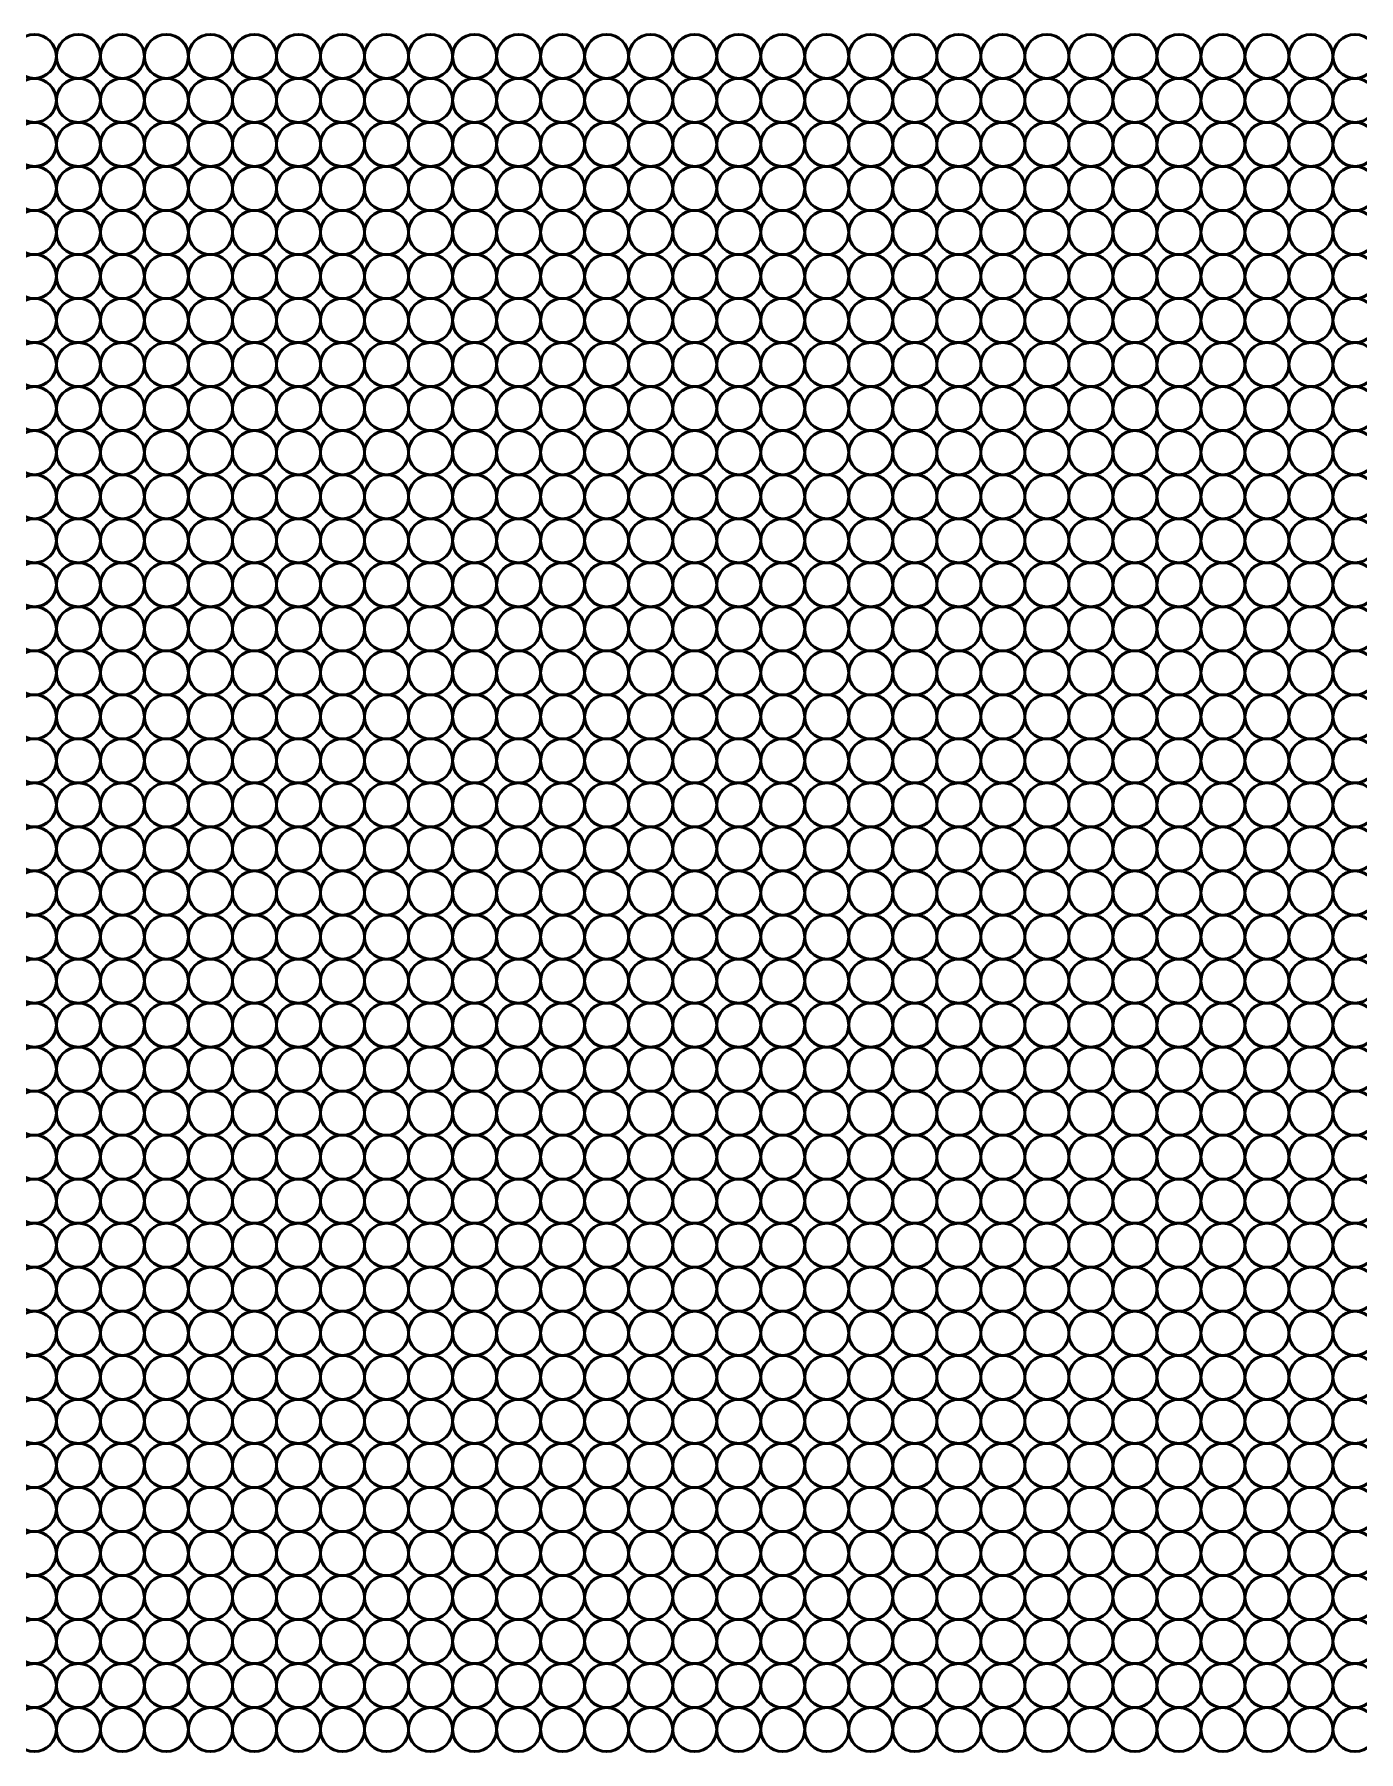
# Model space of a CAD drawing. Extents: x -11378 to 3982, y -2037 to 3878.
# Drawn here: x -11044.02 to -11007.92, y 1471.59 to 1518.39 of the extents above; entities that cross this region are included whole.
import ezdxf

# ---------------------------------------------------------------- set-up
doc = ezdxf.new("R2010")
doc.units = 0
doc.layers.add('粗实线', color=7, linetype='CONTINUOUS', lineweight=50)

msp = doc.modelspace()

# ---------------------------------------------------------------- linework, layer by layer
at = {"layer": '粗实线'}
for centre in [(-11044.021, 1517.79), (-11042.821, 1517.79), (-11041.621, 1517.79), (-11040.421, 1517.79), (-11039.221, 1517.79), (-11038.021, 1517.79), (-11036.821, 1517.79), (-11035.621, 1517.79), (-11034.421, 1517.79), (-11033.221, 1517.79), (-11032.021, 1517.79), (-11030.821, 1517.79), (-11029.621, 1517.79), (-11028.421, 1517.79), (-11027.221, 1517.79), (-11026.021, 1517.79), (-11024.821, 1517.79), (-11023.621, 1517.79), (-11022.421, 1517.79), (-11021.221, 1517.79), (-11020.021, 1517.79), (-11018.821, 1517.79), (-11017.621, 1517.79), (-11016.421, 1517.79), (-11015.221, 1517.79), (-11014.021, 1517.79), (-11012.821, 1517.79), (-11011.621, 1517.79), (-11010.421, 1517.79), (-11009.221, 1517.79), (-11008.021, 1517.79), (-11044.021, 1516.59), (-11042.821, 1516.59), (-11041.621, 1516.59), (-11040.421, 1516.59), (-11039.221, 1516.59), (-11038.021, 1516.59), (-11036.821, 1516.59), (-11035.621, 1516.59), (-11034.421, 1516.59), (-11033.221, 1516.59), (-11032.021, 1516.59), (-11030.821, 1516.59), (-11029.621, 1516.59), (-11028.421, 1516.59), (-11027.221, 1516.59), (-11026.021, 1516.59), (-11024.821, 1516.59), (-11023.621, 1516.59), (-11022.421, 1516.59), (-11021.221, 1516.59), (-11020.021, 1516.59), (-11018.821, 1516.59), (-11017.621, 1516.59), (-11016.421, 1516.59), (-11015.221, 1516.59), (-11014.021, 1516.59), (-11012.821, 1516.59), (-11011.621, 1516.59), (-11010.421, 1516.59), (-11009.221, 1516.59), (-11008.021, 1516.59), (-11044.021, 1515.39), (-11042.821, 1515.39), (-11041.621, 1515.39), (-11040.421, 1515.39), (-11039.221, 1515.39), (-11038.021, 1515.39), (-11036.821, 1515.39), (-11035.621, 1515.39), (-11034.421, 1515.39), (-11033.221, 1515.39), (-11032.021, 1515.39), (-11030.821, 1515.39), (-11029.621, 1515.39), (-11028.421, 1515.39), (-11027.221, 1515.39), (-11026.021, 1515.39), (-11024.821, 1515.39), (-11023.621, 1515.39), (-11022.421, 1515.39), (-11021.221, 1515.39), (-11020.021, 1515.39), (-11018.821, 1515.39), (-11017.621, 1515.39), (-11016.421, 1515.39), (-11015.221, 1515.39), (-11014.021, 1515.39), (-11012.821, 1515.39), (-11011.621, 1515.39), (-11010.421, 1515.39), (-11009.221, 1515.39), (-11008.021, 1515.39), (-11044.021, 1514.19), (-11042.821, 1514.19), (-11041.621, 1514.19), (-11040.421, 1514.19), (-11039.221, 1514.19), (-11038.021, 1514.19), (-11036.821, 1514.19), (-11035.621, 1514.19), (-11034.421, 1514.19), (-11033.221, 1514.19), (-11032.021, 1514.19), (-11030.821, 1514.19), (-11029.621, 1514.19), (-11028.421, 1514.19), (-11027.221, 1514.19), (-11026.021, 1514.19), (-11024.821, 1514.19), (-11023.621, 1514.19), (-11022.421, 1514.19), (-11021.221, 1514.19), (-11020.021, 1514.19), (-11018.821, 1514.19), (-11017.621, 1514.19), (-11016.421, 1514.19), (-11015.221, 1514.19), (-11014.021, 1514.19), (-11012.821, 1514.19), (-11011.621, 1514.19), (-11010.421, 1514.19), (-11009.221, 1514.19), (-11008.021, 1514.19), (-11044.021, 1512.99), (-11042.821, 1512.99), (-11041.621, 1512.99), (-11040.421, 1512.99), (-11039.221, 1512.99), (-11038.021, 1512.99), (-11036.821, 1512.99), (-11035.621, 1512.99), (-11034.421, 1512.99), (-11033.221, 1512.99), (-11032.021, 1512.99), (-11030.821, 1512.99), (-11029.621, 1512.99), (-11028.421, 1512.99), (-11027.221, 1512.99), (-11026.021, 1512.99), (-11024.821, 1512.99), (-11023.621, 1512.99), (-11022.421, 1512.99), (-11021.221, 1512.99), (-11020.021, 1512.99), (-11018.821, 1512.99), (-11017.621, 1512.99), (-11016.421, 1512.99), (-11015.221, 1512.99), (-11014.021, 1512.99), (-11012.821, 1512.99), (-11011.621, 1512.99), (-11010.421, 1512.99), (-11009.221, 1512.99), (-11008.021, 1512.99), (-11044.021, 1511.79), (-11042.821, 1511.79), (-11041.621, 1511.79), (-11040.421, 1511.79), (-11039.221, 1511.79), (-11038.021, 1511.79), (-11036.821, 1511.79), (-11035.621, 1511.79), (-11034.421, 1511.79), (-11033.221, 1511.79), (-11032.021, 1511.79), (-11030.821, 1511.79), (-11029.621, 1511.79), (-11028.421, 1511.79), (-11027.221, 1511.79), (-11026.021, 1511.79), (-11024.821, 1511.79), (-11023.621, 1511.79), (-11022.421, 1511.79), (-11021.221, 1511.79), (-11020.021, 1511.79), (-11018.821, 1511.79), (-11017.621, 1511.79), (-11016.421, 1511.79), (-11015.221, 1511.79), (-11014.021, 1511.79), (-11012.821, 1511.79), (-11011.621, 1511.79), (-11010.421, 1511.79), (-11009.221, 1511.79), (-11008.021, 1511.79), (-11044.021, 1510.59), (-11042.821, 1510.59), (-11041.621, 1510.59), (-11040.421, 1510.59), (-11039.221, 1510.59), (-11038.021, 1510.59), (-11036.821, 1510.59), (-11035.621, 1510.59), (-11034.421, 1510.59), (-11033.221, 1510.59), (-11032.021, 1510.59), (-11030.821, 1510.59), (-11029.621, 1510.59), (-11028.421, 1510.59), (-11027.221, 1510.59), (-11026.021, 1510.59), (-11024.821, 1510.59), (-11023.621, 1510.59), (-11022.421, 1510.59), (-11021.221, 1510.59), (-11020.021, 1510.59), (-11018.821, 1510.59), (-11017.621, 1510.59), (-11016.421, 1510.59), (-11015.221, 1510.59), (-11014.021, 1510.59), (-11012.821, 1510.59), (-11011.621, 1510.59), (-11010.421, 1510.59), (-11009.221, 1510.59), (-11008.021, 1510.59), (-11044.021, 1509.39), (-11042.821, 1509.39), (-11041.621, 1509.39), (-11040.421, 1509.39), (-11039.221, 1509.39), (-11038.021, 1509.39), (-11036.821, 1509.39), (-11035.621, 1509.39), (-11034.421, 1509.39), (-11033.221, 1509.39), (-11032.021, 1509.39), (-11030.821, 1509.39), (-11029.621, 1509.39), (-11028.421, 1509.39), (-11027.221, 1509.39), (-11026.021, 1509.39), (-11024.821, 1509.39), (-11023.621, 1509.39), (-11022.421, 1509.39), (-11021.221, 1509.39), (-11020.021, 1509.39), (-11018.821, 1509.39), (-11017.621, 1509.39), (-11016.421, 1509.39), (-11015.221, 1509.39), (-11014.021, 1509.39), (-11012.821, 1509.39), (-11011.621, 1509.39), (-11010.421, 1509.39), (-11009.221, 1509.39), (-11008.021, 1509.39), (-11044.021, 1508.19), (-11042.821, 1508.19), (-11041.621, 1508.19), (-11040.421, 1508.19), (-11039.221, 1508.19), (-11038.021, 1508.19), (-11036.821, 1508.19), (-11035.621, 1508.19), (-11034.421, 1508.19), (-11033.221, 1508.19), (-11032.021, 1508.19), (-11030.821, 1508.19), (-11029.621, 1508.19), (-11028.421, 1508.19), (-11027.221, 1508.19), (-11026.021, 1508.19), (-11024.821, 1508.19), (-11023.621, 1508.19), (-11022.421, 1508.19), (-11021.221, 1508.19), (-11020.021, 1508.19), (-11018.821, 1508.19), (-11017.621, 1508.19), (-11016.421, 1508.19), (-11015.221, 1508.19), (-11014.021, 1508.19), (-11012.821, 1508.19), (-11011.621, 1508.19), (-11010.421, 1508.19), (-11009.221, 1508.19), (-11008.021, 1508.19), (-11044.021, 1506.99), (-11042.821, 1506.99), (-11041.621, 1506.99), (-11040.421, 1506.99), (-11039.221, 1506.99), (-11038.021, 1506.99), (-11036.821, 1506.99), (-11035.621, 1506.99), (-11034.421, 1506.99), (-11033.221, 1506.99), (-11032.021, 1506.99), (-11030.821, 1506.99), (-11029.621, 1506.99), (-11028.421, 1506.99), (-11027.221, 1506.99), (-11026.021, 1506.99), (-11024.821, 1506.99), (-11023.621, 1506.99), (-11022.421, 1506.99), (-11021.221, 1506.99), (-11020.021, 1506.99), (-11018.821, 1506.99), (-11017.621, 1506.99), (-11016.421, 1506.99), (-11015.221, 1506.99), (-11014.021, 1506.99), (-11012.821, 1506.99), (-11011.621, 1506.99), (-11010.421, 1506.99), (-11009.221, 1506.99), (-11008.021, 1506.99), (-11044.021, 1505.79), (-11042.821, 1505.79), (-11041.621, 1505.79), (-11040.421, 1505.79), (-11039.221, 1505.79), (-11038.021, 1505.79), (-11036.821, 1505.79), (-11035.621, 1505.79), (-11034.421, 1505.79), (-11033.221, 1505.79), (-11032.021, 1505.79), (-11030.821, 1505.79), (-11029.621, 1505.79), (-11028.421, 1505.79), (-11027.221, 1505.79), (-11026.021, 1505.79), (-11024.821, 1505.79), (-11023.621, 1505.79), (-11022.421, 1505.79), (-11021.221, 1505.79), (-11020.021, 1505.79), (-11018.821, 1505.79), (-11017.621, 1505.79), (-11016.421, 1505.79), (-11015.221, 1505.79), (-11014.021, 1505.79), (-11012.821, 1505.79), (-11011.621, 1505.79), (-11010.421, 1505.79), (-11009.221, 1505.79), (-11008.021, 1505.79), (-11044.021, 1504.59), (-11042.821, 1504.59), (-11041.621, 1504.59), (-11040.421, 1504.59), (-11039.221, 1504.59), (-11038.021, 1504.59), (-11036.821, 1504.59), (-11035.621, 1504.59), (-11034.421, 1504.59), (-11033.221, 1504.59), (-11032.021, 1504.59), (-11030.821, 1504.59), (-11029.621, 1504.59), (-11028.421, 1504.59), (-11027.221, 1504.59), (-11026.021, 1504.59), (-11024.821, 1504.59), (-11023.621, 1504.59), (-11022.421, 1504.59), (-11021.221, 1504.59), (-11020.021, 1504.59), (-11018.821, 1504.59), (-11017.621, 1504.59), (-11016.421, 1504.59), (-11015.221, 1504.59), (-11014.021, 1504.59), (-11012.821, 1504.59), (-11011.621, 1504.59), (-11010.421, 1504.59), (-11009.221, 1504.59), (-11008.021, 1504.59), (-11044.021, 1503.39), (-11042.821, 1503.39), (-11041.621, 1503.39), (-11040.421, 1503.39), (-11039.221, 1503.39), (-11038.021, 1503.39), (-11036.821, 1503.39), (-11035.621, 1503.39), (-11034.421, 1503.39), (-11033.221, 1503.39), (-11032.021, 1503.39), (-11030.821, 1503.39), (-11029.621, 1503.39), (-11028.421, 1503.39), (-11027.221, 1503.39), (-11026.021, 1503.39), (-11024.821, 1503.39), (-11023.621, 1503.39), (-11022.421, 1503.39), (-11021.221, 1503.39), (-11020.021, 1503.39), (-11018.821, 1503.39), (-11017.621, 1503.39), (-11016.421, 1503.39), (-11015.221, 1503.39), (-11014.021, 1503.39), (-11012.821, 1503.39), (-11011.621, 1503.39), (-11010.421, 1503.39), (-11009.221, 1503.39), (-11008.021, 1503.39), (-11044.021, 1502.19), (-11042.821, 1502.19), (-11041.621, 1502.19), (-11040.421, 1502.19), (-11039.221, 1502.19), (-11038.021, 1502.19), (-11036.821, 1502.19), (-11035.621, 1502.19), (-11034.421, 1502.19), (-11033.221, 1502.19), (-11032.021, 1502.19), (-11030.821, 1502.19), (-11029.621, 1502.19), (-11028.421, 1502.19), (-11027.221, 1502.19), (-11026.021, 1502.19), (-11024.821, 1502.19), (-11023.621, 1502.19), (-11022.421, 1502.19), (-11021.221, 1502.19), (-11020.021, 1502.19), (-11018.821, 1502.19), (-11017.621, 1502.19), (-11016.421, 1502.19), (-11015.221, 1502.19), (-11014.021, 1502.19), (-11012.821, 1502.19), (-11011.621, 1502.19), (-11010.421, 1502.19), (-11009.221, 1502.19), (-11008.021, 1502.19), (-11044.021, 1500.99), (-11042.821, 1500.99), (-11041.621, 1500.99), (-11040.421, 1500.99), (-11039.221, 1500.99), (-11038.021, 1500.99), (-11036.821, 1500.99), (-11035.621, 1500.99), (-11034.421, 1500.99), (-11033.221, 1500.99), (-11032.021, 1500.99), (-11030.821, 1500.99), (-11029.621, 1500.99), (-11028.421, 1500.99), (-11027.221, 1500.99), (-11026.021, 1500.99), (-11024.821, 1500.99), (-11023.621, 1500.99), (-11022.421, 1500.99), (-11021.221, 1500.99), (-11020.021, 1500.99), (-11018.821, 1500.99), (-11017.621, 1500.99), (-11016.421, 1500.99), (-11015.221, 1500.99), (-11014.021, 1500.99), (-11012.821, 1500.99), (-11011.621, 1500.99), (-11010.421, 1500.99), (-11009.221, 1500.99), (-11008.021, 1500.99), (-11044.021, 1499.79), (-11042.821, 1499.79), (-11041.621, 1499.79), (-11040.421, 1499.79), (-11039.221, 1499.79), (-11038.021, 1499.79), (-11036.821, 1499.79), (-11035.621, 1499.79), (-11034.421, 1499.79), (-11033.221, 1499.79), (-11032.021, 1499.79), (-11030.821, 1499.79), (-11029.621, 1499.79), (-11028.421, 1499.79), (-11027.221, 1499.79), (-11026.021, 1499.79), (-11024.821, 1499.79), (-11023.621, 1499.79), (-11022.421, 1499.79), (-11021.221, 1499.79), (-11020.021, 1499.79), (-11018.821, 1499.79), (-11017.621, 1499.79), (-11016.421, 1499.79), (-11015.221, 1499.79), (-11014.021, 1499.79), (-11012.821, 1499.79), (-11011.621, 1499.79), (-11010.421, 1499.79), (-11009.221, 1499.79), (-11008.021, 1499.79), (-11044.021, 1498.59), (-11042.821, 1498.59), (-11041.621, 1498.59), (-11040.421, 1498.59), (-11039.221, 1498.59), (-11038.021, 1498.59), (-11036.821, 1498.59), (-11035.621, 1498.59), (-11034.421, 1498.59), (-11033.221, 1498.59), (-11032.021, 1498.59), (-11030.821, 1498.59), (-11029.621, 1498.59), (-11028.421, 1498.59), (-11027.221, 1498.59), (-11026.021, 1498.59), (-11024.821, 1498.59), (-11023.621, 1498.59), (-11022.421, 1498.59), (-11021.221, 1498.59), (-11020.021, 1498.59), (-11018.821, 1498.59), (-11017.621, 1498.59), (-11016.421, 1498.59), (-11015.221, 1498.59), (-11014.021, 1498.59), (-11012.821, 1498.59), (-11011.621, 1498.59), (-11010.421, 1498.59), (-11009.221, 1498.59), (-11008.021, 1498.59), (-11044.021, 1497.39), (-11042.821, 1497.39), (-11041.621, 1497.39), (-11040.421, 1497.39), (-11039.221, 1497.39), (-11038.021, 1497.39), (-11036.821, 1497.39), (-11035.621, 1497.39), (-11034.421, 1497.39), (-11033.221, 1497.39), (-11032.021, 1497.39), (-11030.821, 1497.39), (-11029.621, 1497.39), (-11028.421, 1497.39), (-11027.221, 1497.39), (-11026.021, 1497.39), (-11024.821, 1497.39), (-11023.621, 1497.39), (-11022.421, 1497.39), (-11021.221, 1497.39), (-11020.021, 1497.39), (-11018.821, 1497.39), (-11017.621, 1497.39), (-11016.421, 1497.39), (-11015.221, 1497.39), (-11014.021, 1497.39), (-11012.821, 1497.39), (-11011.621, 1497.39), (-11010.421, 1497.39), (-11009.221, 1497.39), (-11008.021, 1497.39), (-11044.021, 1496.19), (-11042.821, 1496.19), (-11041.621, 1496.19), (-11040.421, 1496.19), (-11039.221, 1496.19), (-11038.021, 1496.19), (-11036.821, 1496.19), (-11035.621, 1496.19), (-11034.421, 1496.19), (-11033.221, 1496.19), (-11032.021, 1496.19), (-11030.821, 1496.19), (-11029.621, 1496.19), (-11028.421, 1496.19), (-11027.221, 1496.19), (-11026.021, 1496.19), (-11024.821, 1496.19), (-11023.621, 1496.19), (-11022.421, 1496.19), (-11021.221, 1496.19), (-11020.021, 1496.19), (-11018.821, 1496.19), (-11017.621, 1496.19), (-11016.421, 1496.19), (-11015.221, 1496.19), (-11014.021, 1496.19), (-11012.821, 1496.19), (-11011.621, 1496.19), (-11010.421, 1496.19), (-11009.221, 1496.19), (-11008.021, 1496.19), (-11044.021, 1494.99), (-11042.821, 1494.99), (-11041.621, 1494.99), (-11040.421, 1494.99), (-11039.221, 1494.99), (-11038.021, 1494.99), (-11036.821, 1494.99), (-11035.621, 1494.99), (-11034.421, 1494.99), (-11033.221, 1494.99), (-11032.021, 1494.99), (-11030.821, 1494.99), (-11029.621, 1494.99), (-11028.421, 1494.99), (-11027.221, 1494.99), (-11026.021, 1494.99), (-11024.821, 1494.99), (-11023.621, 1494.99), (-11022.421, 1494.99), (-11021.221, 1494.99), (-11020.021, 1494.99), (-11018.821, 1494.99), (-11017.621, 1494.99), (-11016.421, 1494.99), (-11015.221, 1494.99), (-11014.021, 1494.99), (-11012.821, 1494.99), (-11011.621, 1494.99), (-11010.421, 1494.99), (-11009.221, 1494.99), (-11008.021, 1494.99), (-11044.021, 1493.79), (-11042.821, 1493.79), (-11041.621, 1493.79), (-11040.421, 1493.79), (-11039.221, 1493.79), (-11038.021, 1493.79), (-11036.821, 1493.79), (-11035.621, 1493.79), (-11034.421, 1493.79), (-11033.221, 1493.79), (-11032.021, 1493.79), (-11030.821, 1493.79), (-11029.621, 1493.79), (-11028.421, 1493.79), (-11027.221, 1493.79), (-11026.021, 1493.79), (-11024.821, 1493.79), (-11023.621, 1493.79), (-11022.421, 1493.79), (-11021.221, 1493.79), (-11020.021, 1493.79), (-11018.821, 1493.79), (-11017.621, 1493.79), (-11016.421, 1493.79), (-11015.221, 1493.79), (-11014.021, 1493.79), (-11012.821, 1493.79), (-11011.621, 1493.79), (-11010.421, 1493.79), (-11009.221, 1493.79), (-11008.021, 1493.79), (-11044.021, 1492.59), (-11042.821, 1492.59), (-11041.621, 1492.59), (-11040.421, 1492.59), (-11039.221, 1492.59), (-11038.021, 1492.59), (-11036.821, 1492.59), (-11035.621, 1492.59), (-11034.421, 1492.59), (-11033.221, 1492.59), (-11032.021, 1492.59), (-11030.821, 1492.59), (-11029.621, 1492.59), (-11028.421, 1492.59), (-11027.221, 1492.59), (-11026.021, 1492.59), (-11024.821, 1492.59), (-11023.621, 1492.59), (-11022.421, 1492.59), (-11021.221, 1492.59), (-11020.021, 1492.59), (-11018.821, 1492.59), (-11017.621, 1492.59), (-11016.421, 1492.59), (-11015.221, 1492.59), (-11014.021, 1492.59), (-11012.821, 1492.59), (-11011.621, 1492.59), (-11010.421, 1492.59), (-11009.221, 1492.59), (-11008.021, 1492.59), (-11044.021, 1491.39), (-11042.821, 1491.39), (-11041.621, 1491.39), (-11040.421, 1491.39), (-11039.221, 1491.39), (-11038.021, 1491.39), (-11036.821, 1491.39), (-11035.621, 1491.39), (-11034.421, 1491.39), (-11033.221, 1491.39), (-11032.021, 1491.39), (-11030.821, 1491.39), (-11029.621, 1491.39), (-11028.421, 1491.39), (-11027.221, 1491.39), (-11026.021, 1491.39), (-11024.821, 1491.39), (-11023.621, 1491.39), (-11022.421, 1491.39), (-11021.221, 1491.39), (-11020.021, 1491.39), (-11018.821, 1491.39), (-11017.621, 1491.39), (-11016.421, 1491.39), (-11015.221, 1491.39), (-11014.021, 1491.39), (-11012.821, 1491.39), (-11011.621, 1491.39), (-11010.421, 1491.39), (-11009.221, 1491.39), (-11008.021, 1491.39), (-11044.021, 1490.19), (-11042.821, 1490.19), (-11041.621, 1490.19), (-11040.421, 1490.19), (-11039.221, 1490.19), (-11038.021, 1490.19), (-11036.821, 1490.19), (-11035.621, 1490.19), (-11034.421, 1490.19), (-11033.221, 1490.19), (-11032.021, 1490.19), (-11030.821, 1490.19), (-11029.621, 1490.19), (-11028.421, 1490.19), (-11027.221, 1490.19), (-11026.021, 1490.19), (-11024.821, 1490.19), (-11023.621, 1490.19), (-11022.421, 1490.19), (-11021.221, 1490.19), (-11020.021, 1490.19), (-11018.821, 1490.19), (-11017.621, 1490.19), (-11016.421, 1490.19), (-11015.221, 1490.19), (-11014.021, 1490.19), (-11012.821, 1490.19), (-11011.621, 1490.19), (-11010.421, 1490.19), (-11009.221, 1490.19), (-11008.021, 1490.19), (-11044.021, 1488.99), (-11042.821, 1488.99), (-11041.621, 1488.99), (-11040.421, 1488.99), (-11039.221, 1488.99), (-11038.021, 1488.99), (-11036.821, 1488.99), (-11035.621, 1488.99), (-11034.421, 1488.99), (-11033.221, 1488.99), (-11032.021, 1488.99), (-11030.821, 1488.99), (-11029.621, 1488.99), (-11028.421, 1488.99), (-11027.221, 1488.99), (-11026.021, 1488.99), (-11024.821, 1488.99), (-11023.621, 1488.99), (-11022.421, 1488.99), (-11021.221, 1488.99), (-11020.021, 1488.99), (-11018.821, 1488.99), (-11017.621, 1488.99), (-11016.421, 1488.99), (-11015.221, 1488.99), (-11014.021, 1488.99), (-11012.821, 1488.99), (-11011.621, 1488.99), (-11010.421, 1488.99), (-11009.221, 1488.99), (-11008.021, 1488.99), (-11044.021, 1487.79), (-11042.821, 1487.79), (-11041.621, 1487.79), (-11040.421, 1487.79), (-11039.221, 1487.79), (-11038.021, 1487.79), (-11036.821, 1487.79), (-11035.621, 1487.79), (-11034.421, 1487.79), (-11033.221, 1487.79), (-11032.021, 1487.79), (-11030.821, 1487.79), (-11029.621, 1487.79), (-11028.421, 1487.79), (-11027.221, 1487.79), (-11026.021, 1487.79), (-11024.821, 1487.79), (-11023.621, 1487.79), (-11022.421, 1487.79), (-11021.221, 1487.79), (-11020.021, 1487.79), (-11018.821, 1487.79), (-11017.621, 1487.79), (-11016.421, 1487.79), (-11015.221, 1487.79), (-11014.021, 1487.79), (-11012.821, 1487.79), (-11011.621, 1487.79), (-11010.421, 1487.79), (-11009.221, 1487.79), (-11008.021, 1487.79), (-11044.021, 1486.59), (-11042.821, 1486.59), (-11041.621, 1486.59), (-11040.421, 1486.59), (-11039.221, 1486.59), (-11038.021, 1486.59), (-11036.821, 1486.59), (-11035.621, 1486.59), (-11034.421, 1486.59), (-11033.221, 1486.59), (-11032.021, 1486.59), (-11030.821, 1486.59), (-11029.621, 1486.59), (-11028.421, 1486.59), (-11027.221, 1486.59), (-11026.021, 1486.59), (-11024.821, 1486.59), (-11023.621, 1486.59), (-11022.421, 1486.59), (-11021.221, 1486.59), (-11020.021, 1486.59), (-11018.821, 1486.59), (-11017.621, 1486.59), (-11016.421, 1486.59), (-11015.221, 1486.59), (-11014.021, 1486.59), (-11012.821, 1486.59), (-11011.621, 1486.59), (-11010.421, 1486.59), (-11009.221, 1486.59), (-11008.021, 1486.59), (-11044.021, 1485.39), (-11042.821, 1485.39), (-11041.621, 1485.39), (-11040.421, 1485.39), (-11039.221, 1485.39), (-11038.021, 1485.39), (-11036.821, 1485.39), (-11035.621, 1485.39), (-11034.421, 1485.39), (-11033.221, 1485.39), (-11032.021, 1485.39), (-11030.821, 1485.39), (-11029.621, 1485.39), (-11028.421, 1485.39), (-11027.221, 1485.39), (-11026.021, 1485.39), (-11024.821, 1485.39), (-11023.621, 1485.39), (-11022.421, 1485.39), (-11021.221, 1485.39), (-11020.021, 1485.39), (-11018.821, 1485.39), (-11017.621, 1485.39), (-11016.421, 1485.39), (-11015.221, 1485.39), (-11014.021, 1485.39), (-11012.821, 1485.39), (-11011.621, 1485.39), (-11010.421, 1485.39), (-11009.221, 1485.39), (-11008.021, 1485.39), (-11044.021, 1484.19), (-11042.821, 1484.19), (-11041.621, 1484.19), (-11040.421, 1484.19), (-11039.221, 1484.19), (-11038.021, 1484.19), (-11036.821, 1484.19), (-11035.621, 1484.19), (-11034.421, 1484.19), (-11033.221, 1484.19), (-11032.021, 1484.19), (-11030.821, 1484.19), (-11029.621, 1484.19), (-11028.421, 1484.19), (-11027.221, 1484.19), (-11026.021, 1484.19), (-11024.821, 1484.19), (-11023.621, 1484.19), (-11022.421, 1484.19), (-11021.221, 1484.19), (-11020.021, 1484.19), (-11018.821, 1484.19), (-11017.621, 1484.19), (-11016.421, 1484.19), (-11015.221, 1484.19), (-11014.021, 1484.19), (-11012.821, 1484.19), (-11011.621, 1484.19), (-11010.421, 1484.19), (-11009.221, 1484.19), (-11008.021, 1484.19), (-11044.021, 1482.99), (-11042.821, 1482.99), (-11041.621, 1482.99), (-11040.421, 1482.99), (-11039.221, 1482.99), (-11038.021, 1482.99), (-11036.821, 1482.99), (-11035.621, 1482.99), (-11034.421, 1482.99), (-11033.221, 1482.99), (-11032.021, 1482.99), (-11030.821, 1482.99), (-11029.621, 1482.99), (-11028.421, 1482.99), (-11027.221, 1482.99), (-11026.021, 1482.99), (-11024.821, 1482.99), (-11023.621, 1482.99), (-11022.421, 1482.99), (-11021.221, 1482.99), (-11020.021, 1482.99), (-11018.821, 1482.99), (-11017.621, 1482.99), (-11016.421, 1482.99), (-11015.221, 1482.99), (-11014.021, 1482.99), (-11012.821, 1482.99), (-11011.621, 1482.99), (-11010.421, 1482.99), (-11009.221, 1482.99), (-11008.021, 1482.99), (-11044.021, 1481.79), (-11042.821, 1481.79), (-11041.621, 1481.79), (-11040.421, 1481.79), (-11039.221, 1481.79), (-11038.021, 1481.79), (-11036.821, 1481.79), (-11035.621, 1481.79), (-11034.421, 1481.79), (-11033.221, 1481.79), (-11032.021, 1481.79), (-11030.821, 1481.79), (-11029.621, 1481.79), (-11028.421, 1481.79), (-11027.221, 1481.79), (-11026.021, 1481.79), (-11024.821, 1481.79), (-11023.621, 1481.79), (-11022.421, 1481.79), (-11021.221, 1481.79), (-11020.021, 1481.79), (-11018.821, 1481.79), (-11017.621, 1481.79), (-11016.421, 1481.79), (-11015.221, 1481.79), (-11014.021, 1481.79), (-11012.821, 1481.79), (-11011.621, 1481.79), (-11010.421, 1481.79), (-11009.221, 1481.79), (-11008.021, 1481.79), (-11044.021, 1480.59), (-11042.821, 1480.59), (-11041.621, 1480.59), (-11040.421, 1480.59), (-11039.221, 1480.59), (-11038.021, 1480.59), (-11036.821, 1480.59), (-11035.621, 1480.59), (-11034.421, 1480.59), (-11033.221, 1480.59), (-11032.021, 1480.59), (-11030.821, 1480.59), (-11029.621, 1480.59), (-11028.421, 1480.59), (-11027.221, 1480.59), (-11026.021, 1480.59), (-11024.821, 1480.59), (-11023.621, 1480.59), (-11022.421, 1480.59), (-11021.221, 1480.59), (-11020.021, 1480.59), (-11018.821, 1480.59), (-11017.621, 1480.59), (-11016.421, 1480.59), (-11015.221, 1480.59), (-11014.021, 1480.59), (-11012.821, 1480.59), (-11011.621, 1480.59), (-11010.421, 1480.59), (-11009.221, 1480.59), (-11008.021, 1480.59), (-11044.021, 1479.39), (-11042.821, 1479.39), (-11041.621, 1479.39), (-11040.421, 1479.39), (-11039.221, 1479.39), (-11038.021, 1479.39), (-11036.821, 1479.39), (-11035.621, 1479.39), (-11034.421, 1479.39), (-11033.221, 1479.39), (-11032.021, 1479.39), (-11030.821, 1479.39), (-11029.621, 1479.39), (-11028.421, 1479.39), (-11027.221, 1479.39), (-11026.021, 1479.39), (-11024.821, 1479.39), (-11023.621, 1479.39), (-11022.421, 1479.39), (-11021.221, 1479.39), (-11020.021, 1479.39), (-11018.821, 1479.39), (-11017.621, 1479.39), (-11016.421, 1479.39), (-11015.221, 1479.39), (-11014.021, 1479.39), (-11012.821, 1479.39), (-11011.621, 1479.39), (-11010.421, 1479.39), (-11009.221, 1479.39), (-11008.021, 1479.39), (-11044.021, 1478.19), (-11042.821, 1478.19), (-11041.621, 1478.19), (-11040.421, 1478.19), (-11039.221, 1478.19), (-11038.021, 1478.19), (-11036.821, 1478.19), (-11035.621, 1478.19), (-11034.421, 1478.19), (-11033.221, 1478.19), (-11032.021, 1478.19), (-11030.821, 1478.19), (-11029.621, 1478.19), (-11028.421, 1478.19), (-11027.221, 1478.19), (-11026.021, 1478.19), (-11024.821, 1478.19), (-11023.621, 1478.19), (-11022.421, 1478.19), (-11021.221, 1478.19), (-11020.021, 1478.19), (-11018.821, 1478.19), (-11017.621, 1478.19), (-11016.421, 1478.19), (-11015.221, 1478.19), (-11014.021, 1478.19), (-11012.821, 1478.19), (-11011.621, 1478.19), (-11010.421, 1478.19), (-11009.221, 1478.19), (-11008.021, 1478.19), (-11044.021, 1476.99), (-11042.821, 1476.99), (-11041.621, 1476.99), (-11040.421, 1476.99), (-11039.221, 1476.99), (-11038.021, 1476.99), (-11036.821, 1476.99), (-11035.621, 1476.99), (-11034.421, 1476.99), (-11033.221, 1476.99), (-11032.021, 1476.99), (-11030.821, 1476.99), (-11029.621, 1476.99), (-11028.421, 1476.99), (-11027.221, 1476.99), (-11026.021, 1476.99), (-11024.821, 1476.99), (-11023.621, 1476.99), (-11022.421, 1476.99), (-11021.221, 1476.99), (-11020.021, 1476.99), (-11018.821, 1476.99), (-11017.621, 1476.99), (-11016.421, 1476.99), (-11015.221, 1476.99), (-11014.021, 1476.99), (-11012.821, 1476.99), (-11011.621, 1476.99), (-11010.421, 1476.99), (-11009.221, 1476.99), (-11008.021, 1476.99), (-11044.021, 1475.79), (-11042.821, 1475.79), (-11041.621, 1475.79), (-11040.421, 1475.79), (-11039.221, 1475.79), (-11038.021, 1475.79), (-11036.821, 1475.79), (-11035.621, 1475.79), (-11034.421, 1475.79), (-11033.221, 1475.79), (-11032.021, 1475.79), (-11030.821, 1475.79), (-11029.621, 1475.79), (-11028.421, 1475.79), (-11027.221, 1475.79), (-11026.021, 1475.79), (-11024.821, 1475.79), (-11023.621, 1475.79), (-11022.421, 1475.79), (-11021.221, 1475.79), (-11020.021, 1475.79), (-11018.821, 1475.79), (-11017.621, 1475.79), (-11016.421, 1475.79), (-11015.221, 1475.79), (-11014.021, 1475.79), (-11012.821, 1475.79), (-11011.621, 1475.79), (-11010.421, 1475.79), (-11009.221, 1475.79), (-11008.021, 1475.79), (-11044.021, 1474.59), (-11042.821, 1474.59), (-11041.621, 1474.59), (-11040.421, 1474.59), (-11039.221, 1474.59), (-11038.021, 1474.59), (-11036.821, 1474.59), (-11035.621, 1474.59), (-11034.421, 1474.59), (-11033.221, 1474.59), (-11032.021, 1474.59), (-11030.821, 1474.59), (-11029.621, 1474.59), (-11028.421, 1474.59), (-11027.221, 1474.59), (-11026.021, 1474.59), (-11024.821, 1474.59), (-11023.621, 1474.59), (-11022.421, 1474.59), (-11021.221, 1474.59), (-11020.021, 1474.59), (-11018.821, 1474.59), (-11017.621, 1474.59), (-11016.421, 1474.59), (-11015.221, 1474.59), (-11014.021, 1474.59), (-11012.821, 1474.59), (-11011.621, 1474.59), (-11010.421, 1474.59), (-11009.221, 1474.59), (-11008.021, 1474.59), (-11044.021, 1473.39), (-11042.821, 1473.39), (-11041.621, 1473.39), (-11040.421, 1473.39), (-11039.221, 1473.39), (-11038.021, 1473.39), (-11036.821, 1473.39), (-11035.621, 1473.39), (-11034.421, 1473.39), (-11033.221, 1473.39), (-11032.021, 1473.39), (-11030.821, 1473.39), (-11029.621, 1473.39), (-11028.421, 1473.39), (-11027.221, 1473.39), (-11026.021, 1473.39), (-11024.821, 1473.39), (-11023.621, 1473.39), (-11022.421, 1473.39), (-11021.221, 1473.39), (-11020.021, 1473.39), (-11018.821, 1473.39), (-11017.621, 1473.39), (-11016.421, 1473.39), (-11015.221, 1473.39), (-11014.021, 1473.39), (-11012.821, 1473.39), (-11011.621, 1473.39), (-11010.421, 1473.39), (-11009.221, 1473.39), (-11008.021, 1473.39), (-11044.021, 1472.19), (-11042.821, 1472.19), (-11041.621, 1472.19), (-11040.421, 1472.19), (-11039.221, 1472.19), (-11038.021, 1472.19), (-11036.821, 1472.19), (-11035.621, 1472.19), (-11034.421, 1472.19), (-11033.221, 1472.19), (-11032.021, 1472.19), (-11030.821, 1472.19), (-11029.621, 1472.19), (-11028.421, 1472.19), (-11027.221, 1472.19), (-11026.021, 1472.19), (-11024.821, 1472.19), (-11023.621, 1472.19), (-11022.421, 1472.19), (-11021.221, 1472.19), (-11020.021, 1472.19), (-11018.821, 1472.19), (-11017.621, 1472.19), (-11016.421, 1472.19), (-11015.221, 1472.19), (-11014.021, 1472.19), (-11012.821, 1472.19), (-11011.621, 1472.19), (-11010.421, 1472.19), (-11009.221, 1472.19), (-11008.021, 1472.19)]:
    msp.add_circle(centre, 0.6, dxfattribs=at)

doc.saveas('drawing.dxf')
